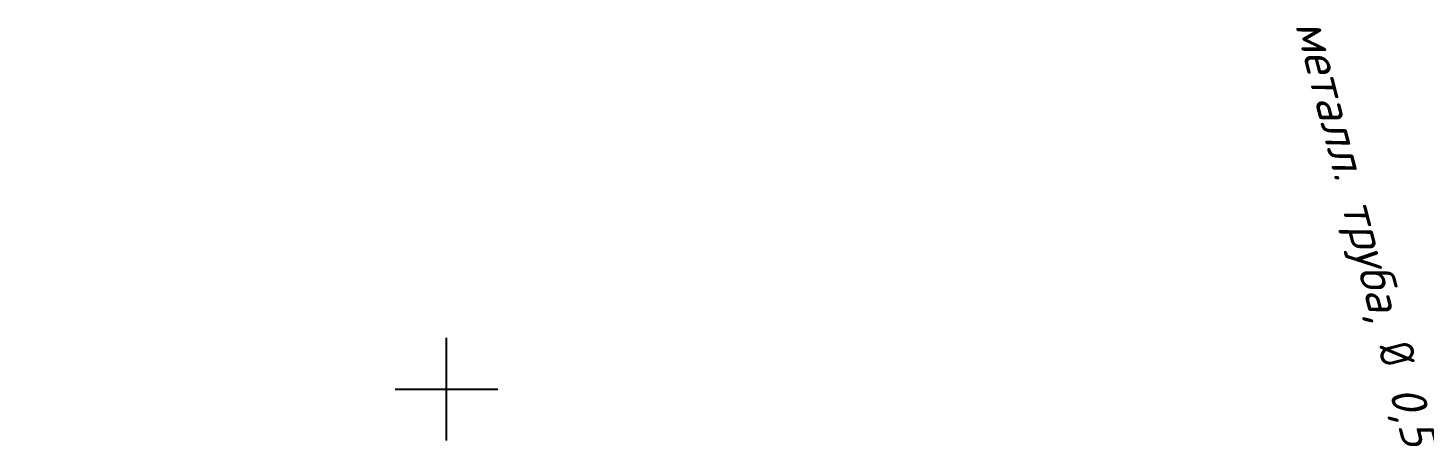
# Model space of a CAD drawing. Header units: millimetres. Extents: x -698 to 8131, y -704 to 4503.
# Drawn here: x 6657 to 6820.3, y 854.8 to 903 of the extents above; entities that cross this region are included whole.
import ezdxf
from ezdxf import colors
from ezdxf.entities.mleader import LeaderData, LeaderLine
from ezdxf.math import Vec2, Vec3

# ---------------------------------------------------------------- set-up
doc = ezdxf.new("R2010")
doc.units = ezdxf.units.MM
doc.linetypes.add('CONTI', pattern=[0])
doc.layers.add('SETKR', color=2, linetype='CONTI')
doc.layers.add('Выноски', color=250, linetype='Continuous')
doc.styles.add('ГОСТ', font='isocpeui.ttf', dxfattribs={"height": 4})

# ---------------------------------------------------------------- blocks, each defined once
blk = doc.blocks.new('BL_333')
at = {"color": 0}
for p, q in [((0, -6), (0, 6)), ((-6, 0), (6, 0))]:
    blk.add_line(p, q, dxfattribs=at)

msp = doc.modelspace()

# ---------------------------------------------------------------- block references
at = {"layer": 'SETKR', "color": 82}
msp.add_blockref('BL_333', (6705.93, 860.83), dxfattribs=at)

# ---------------------------------------------------------------- leaders
at = {"layer": 'Выноски', "linetype": 'Continuous'}
ml = msp.add_multileader_mtext('Standard', dxfattribs=at)
ml.set_content('металл. труба, {\\Fgost|c204;%%C} 0,5м, L-11,0м', color=256, style='ГОСТ')
ml.set_leader_properties()
ml.build(insert=Vec2(0, 0))
ml.multileader.update_dxf_attribs({"text_left_attachment_type": 5, "text_right_attachment_type": 5, "dogleg_length": 0, "arrow_head_size": 0.18})
ctx = ml.context
ctx.base_point, ctx.arrow_head_size, ctx.landing_gap_size, ctx.plane_origin, ctx.plane_x_axis, ctx.plane_y_axis = Vec3(6651.11, 789.92), 0.18, 0, Vec3(6784.99, 792.3), Vec3(0.248621, -0.968601), Vec3(0.968601, 0.248621)
ctx.left_attachment, ctx.right_attachment, ctx.text_align_type = 5, 5, 2
notes = []
notes.append((ctx, [(0, (1, 1, 0), (6676.78, 689.93), (-0.956417, 0.292006), 0, [(0, [(6884.3, 829.78)], 0, [])])]))
ctx.mtext.insert, ctx.mtext.text_direction, ctx.mtext.rotation, ctx.mtext.alignment, ctx.mtext.flow_direction = Vec3(6827.91, 830.91), Vec3(0.248621, -0.968601), 4.963645, 3, 5
for ctx, leaders in notes:
    for number, flags, end, landing, length, lines in leaders:
        leader = LeaderData()
        leader.index, (leader.has_last_leader_line, leader.has_dogleg_vector, leader.attachment_direction) = number, flags
        leader.last_leader_point, leader.dogleg_vector, leader.dogleg_length = Vec3(end), Vec3(landing), length
        for number, points, colour, breaks in lines:
            line = LeaderLine()
            line.index, line.vertices, line.color, line.breaks = number, Vec3.list(points), colors.encode_raw_color(colour), breaks
            leader.lines.append(line)
        ctx.leaders.append(leader)

doc.saveas('drawing.dxf')
